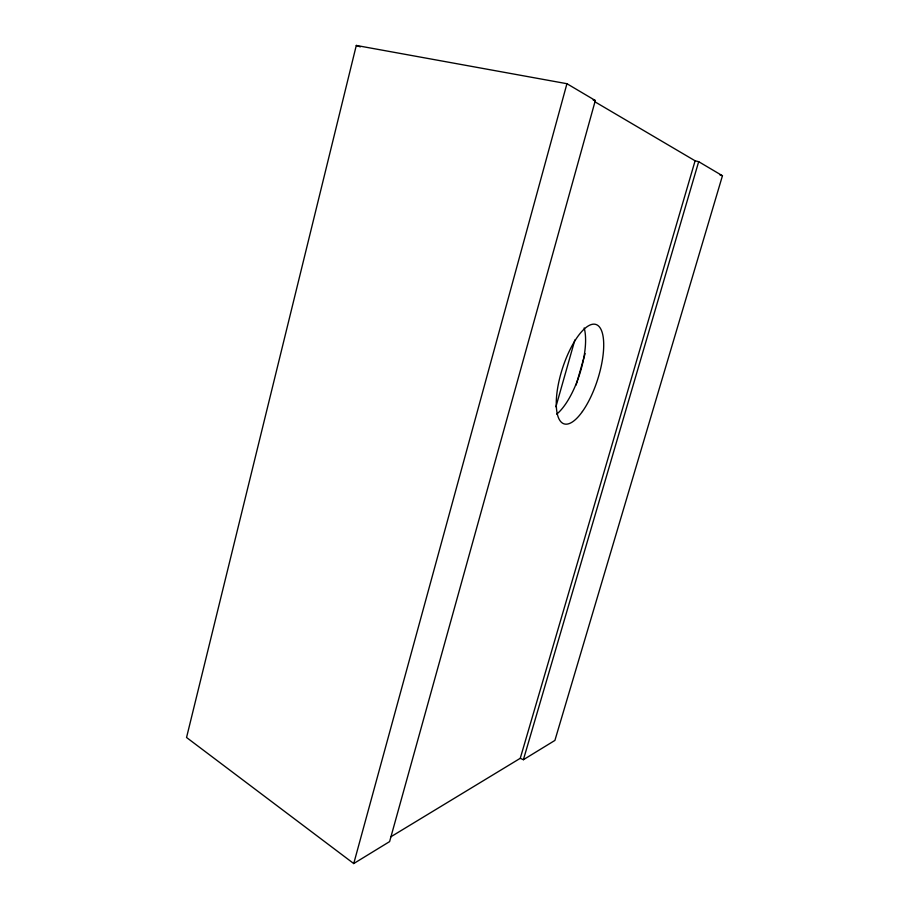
<?xml version="1.0" encoding="UTF-8"?>
<svg xmlns="http://www.w3.org/2000/svg" width="909" height="909" viewBox="0 0 909 909"><rect width="100%" height="100%" fill="white"/><g stroke="black" fill="none" stroke-linecap="round" stroke-linejoin="round"><path stroke-width="1.36" d="M356.294 45.45L186.55 737.494L353.737 863.55L389.609 841.598L595.327 100.513L566.932 83.708L356.294 45.45L360.305 46.882M353.737 863.55L566.932 83.708M555.91 406.8L574.874 339.943M576.136 385.007L585.101 353.612M390.768 836.848L520.255 758.311L695.101 160.802L594.622 101.626M520.255 758.311L523.391 759.708L698.68 161.677L695.101 160.802M698.68 161.677L722.45 175.744L554.899 740.426L523.391 759.708M593.157 100.001L595.327 100.513M719.78 174.801L722.45 175.744M584.18 327.933A51.893 19.032 -72.3 0 1 579.726 373.917A51.893 19.032 -72.3 0 1 556.706 414.152M582.43 411.504A52.188 18.441 -72.2 0 0 599.213 326.695A52.188 18.441 -72.2 0 0 558.319 384.359A52.188 18.441 -72.2 0 0 582.43 411.504"/></g></svg>
